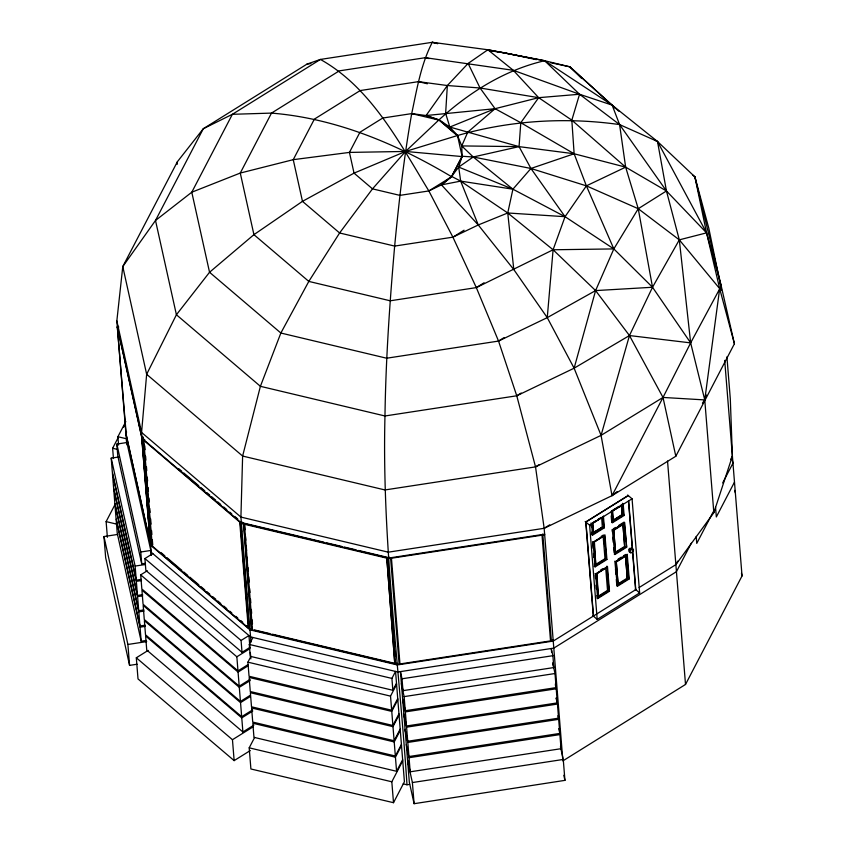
<?xml version="1.0" encoding="UTF-8"?>
<svg xmlns="http://www.w3.org/2000/svg" width="846" height="846" viewBox="0 0 846 846"><rect width="100%" height="100%" fill="white"/><g stroke="black" fill="none" stroke-linecap="round" stroke-linejoin="round"><path stroke-width="1.27" d="M601.665 517.583L592.454 523.325L601.665 517.583L602.352 527.079L593.205 532.716L592.454 523.325M603.177 536.375L593.966 542.117L603.177 536.375L604.975 558.698L595.764 564.441L593.966 542.117M605.725 568.089L596.515 573.831L605.725 568.089L607.523 590.413L598.312 596.155L596.515 573.831M622.096 514.78L621.408 505.274L612.197 511.016L612.948 520.417L622.159 514.675L621.408 505.274M622.92 524.076L624.655 546.495L622.92 524.076L613.71 529.818L615.507 552.131L613.71 529.818M625.469 555.79L627.267 578.104L625.469 555.79L616.258 561.533L618.056 583.846L616.258 561.533M721.543 289.945L708.789 228.156L694.894 176.846L657.501 141.483L612.144 105.126L544.644 60.722L487.867 49.766L468.113 63.439L447.354 85.531L445.631 113.364L449.818 127.048L457.517 135.529L461.747 145.924L462.138 156.573L451.637 176.74L441.453 184.872L428.848 190.942L399.883 195.373L372.504 188.859L354.04 173.134L349.44 152.407L359.952 132.24L382.741 118.038L411.706 113.607L426.088 115.532L439.053 119.794L449.818 127.048L519.063 146.633L574.138 153.771L625.649 167.148L666.447 190.963L706.558 232.862L721.226 286.011L734.413 343.762L675.817 456.248L612.018 495.661L544.158 528.306L388.282 552.174L240.92 517.086L141.568 432.443L116.843 320.92L122.776 266.575L177.374 161.745L203.294 128.729L306.971 64.116L320.401 59.432L432.306 42.3L487.867 49.766L544.644 60.722L569.876 66.834L618.817 111.228M177.174 164.346L177.374 161.745M617.094 491.6L612.018 495.661L601.072 435.362L574.117 368.2L547.256 317.641L553.094 249.771L565.043 216.692L586.384 185.856L625.649 167.148L619.589 124.584L612.144 105.126L579.542 94.255L513.311 70.313L425.358 57.687L339.246 70.874L271.492 113.1L232.375 114.305L203.294 128.729L155.505 220.468L122.776 266.575L146.654 374.292L141.568 432.443L151.423 554.881M125.917 433.691L150.641 545.215L249.993 629.858L397.356 664.945L397.44 663.412L397.493 663.994L272.454 634.225M437.403 43.516L432.306 42.3C420.843 64.486 416.877 89.433 411.706 113.607C403.923 157.472 398.921 201.76 394.659 246.08C389.72 302.604 385.797 359.233 384.972 415.978C381.8 539.325 399.026 661.91 406.989 784.771L409.591 784.369M734.413 343.762L719.682 288.645L706.558 232.862L657.501 141.483L619.589 124.584L579.542 94.255L544.644 60.722C504.713 69.964 469.044 92.426 439.053 119.794L457.517 135.529L462.138 156.573L405.551 151.445L349.44 152.407L293.245 159.672L240.275 173.049L191.788 192.211L155.505 220.468L176.412 314.754L260.399 386.315L384.972 415.978L516.758 395.791L574.117 368.2L595.595 290.59L613.826 248.914L638.244 208.719L666.447 190.963L657.501 141.483L655.343 140.373M601.072 435.362L629.456 335.555L652.52 287.259L679.306 239.852L666.447 190.963L619.589 124.584C565.583 116.938 509.927 120.439 457.517 135.529L405.551 151.445L354.04 173.134L302.477 201.348L253.927 234.659L209.544 272.264L176.412 314.754L146.654 374.292L242.622 456.057L384.962 489.95L535.529 466.886L601.072 435.362L663.01 397.44L690.653 342.884L721.226 286.011L694.894 176.846L692.874 175.164M702.434 403.098L704.76 399.915L690.653 342.884L652.52 287.259L595.595 290.59L547.256 317.641L513.808 269.578L478.265 224.962L441.453 184.872L451.605 176.412L458.691 167.085L462.106 156.246L473.231 156.986L530.939 168.47L586.384 185.856L638.244 208.719L679.306 239.852L719.682 288.645L704.76 399.915L713.834 512.687L675.869 564.642L639.111 587.547M706.378 394.997L704.76 399.915L663.01 397.44L629.456 335.555L595.595 290.59L553.094 249.771L507.748 212.981L460.658 181.118L451.605 176.412L462.106 156.246M713.834 512.687L732.393 456.121L730.299 398.783L726.926 356.822M562.664 758.27L544.158 528.306L535.529 466.886L516.758 395.791L498.537 341.075L476.319 287.608L452.906 237.166L428.848 190.942L451.637 176.74C396.615 143.894 335.936 118.313 271.492 113.1L240.275 173.049L253.927 234.659L308.811 281.411L390.218 300.795L476.319 287.608L553.094 249.771L613.826 248.914L565.043 216.692L512.909 189.197L473.231 156.986L461.747 145.924L467.732 132.188L495.069 108.69L538.659 97.671L579.542 94.255L571.822 120.164L574.138 153.771L586.384 185.856L613.826 248.914L652.52 287.259L638.244 208.719L625.649 167.148L571.822 120.164L538.659 97.671L513.311 70.313L487.867 49.766M612.018 495.661L663.01 397.44L675.817 456.248M118.028 326.112L117.361 327.381L126.287 435.003L150.176 542.73L151.423 542.529M118.577 445.038L117.901 436.726L125.811 421.562M113.449 458.521L112.624 448.264L118.102 437.763M123.569 427.262L124.785 424.925M126.53 431.83L126.16 434.4M107.379 537.284L106.12 521.612L115.236 504.11M241.85 522.088L241.396 522.955L142.043 438.313L117.319 326.789L118.567 326.598M240.285 522.564L248.787 628.282L251.664 629.678L243.616 523.082L241.893 522.669L241.438 523.547L240.285 522.564L241.269 521.94M394.796 663.761L386.738 557.165L394.796 663.761L252.457 629.868L244.409 523.272L323.912 542.201M251.664 629.678L243.616 523.082M396.499 683.293L392.861 690.283L250.247 656.327L249.295 644.462L252.933 637.472M397.726 698.574L391.666 710.217L249.052 676.261L247.91 662.164L250.945 656.337M392.861 690.283L391.91 678.418L395.547 671.428L404.42 781.736L393.506 802.695L250.902 768.982L249.2 747.832L254.667 737.352M387.077 558.223L390.619 558.36L399.122 664.078L397.303 664.364L395.59 663.951L387.531 557.355L387.849 561.268M243.162 523.96L241.438 523.547L242.379 522.342L241.396 522.955L388.748 558.043L389.202 557.176M389.255 557.757L388.8 558.635L388.557 557.154L388.6 557.736M395.59 663.951L396.044 663.074M391.666 710.217L390.524 696.121L396.594 684.477M391.761 711.391L249.147 677.435L250.279 691.531L392.893 725.487L391.761 711.391L397.821 699.748M392.893 725.487L398.963 713.844M392.988 726.661L250.374 692.705L251.505 706.801L394.12 740.758L392.988 726.661L399.058 715.018M394.12 740.758L400.19 729.115M394.215 741.931L251.6 707.975L252.732 722.072L395.346 756.028L394.215 741.931L400.285 730.288M395.346 756.028L401.416 744.385M395.442 757.202L252.827 723.245L253.959 737.342L396.573 771.298L395.442 757.202L401.512 745.559M396.573 771.298L402.643 759.655M393.506 802.695L391.814 781.789L402.738 760.829M675.869 564.642L677.688 561.141M730.574 459.621L732.393 456.121M691.267 543.217L676.44 571.685L553.802 648.121L397.916 671.999L250.564 636.911L151.212 552.258L126.488 440.734M722.664 482.939L732.964 463.174L732.107 459.325M713.136 511.957L696.766 543.386L696.205 536.427M734.487 482.104L716.329 516.959L715.557 507.304M562.876 760.892L685.514 684.456L742.037 575.946L724.694 360.396M602.352 527.079L593.205 532.716M457.549 135.857L439.085 120.121L426.088 115.532L447.354 85.531L480.042 87.995L538.659 97.671L520.798 122.723L519.063 146.633L530.939 168.47L565.043 216.692L507.748 212.981L478.265 224.962L452.906 237.166L394.659 246.08L339.606 232.978L302.477 201.348L293.245 159.672L314.363 119.127L360.185 90.564L418.432 81.65L447.354 85.531M249.993 629.858L250.765 629.064M439.053 119.794L405.551 151.445L372.504 188.859L339.606 232.978L308.811 281.411L280.861 333.028L260.399 386.315L242.622 456.057L240.92 517.086L250.987 642.156M629.995 549.424C628.123 551.169 629.17 547.214 630.312 548.62M478.265 224.962L460.658 181.118L458.691 167.085L473.231 156.986L519.063 146.633L461.747 145.924M452.906 237.166L464.084 230.197M142.043 438.313L143.027 437.699M152.322 539.78L152.745 544.993L151.751 545.617L143.249 439.888L144.232 439.275M249.242 627.214L248.248 627.827L152.291 546.072L143.778 440.343L144.772 439.73M476.319 287.608L484.102 282.765M249.919 647.412L242.019 652.329L145.861 570.416L144.909 558.55L152.809 553.622M428.848 190.942C399.746 143.154 371.024 87.667 320.401 59.432L232.375 114.305L191.788 192.211L209.544 272.264L280.861 333.028L386.643 358.218L498.537 341.075L504.11 337.607M247.857 664.734L237.98 670.889L141.832 588.964L140.7 574.868L147.278 570.764M248.248 627.827L239.746 522.109L240.729 521.485M516.758 395.791L521.21 393.02M250.3 750.55L234.141 760.617L138.014 678.936L136.312 657.786L148.156 650.405M242.019 652.329L241.068 640.464L248.957 635.547L250.014 648.586L236.848 656.792L237.98 670.889M535.529 466.886L538.881 464.803M250.183 679.317L239.207 686.159L238.075 672.062L247.952 665.908M250.31 695.275L240.444 701.429L239.302 687.333L250.279 680.501M252.637 709.868L241.67 716.699L240.539 702.603L250.405 696.448M544.158 528.306L549.731 524.827M253.863 725.138L242.897 731.97L241.766 717.873L252.732 711.042M234.141 760.617L232.46 739.711L252.922 726.957M628.197 495.502L585.749 521.961L593.332 616.089M628.049 495.756L585.929 522.003L593.49 615.983M592.655 522.754L595.88 520.734M598.037 519.391L601.263 517.382M618.86 506.416L611.32 511.121L612.261 522.86L624.105 515.478L623.164 503.73L621.006 505.073M632.068 498.802L639.639 592.919L597.191 619.378L589.62 525.25L632.068 498.802L627.626 495.016M612.197 511.016L621.376 505.823M612.948 520.417L622.159 514.675M593.744 533.033L596.969 531.024M599.127 529.681L603.431 526.995M612.409 521.4L618.87 517.371M621.017 516.028L623.174 514.685M603.42 516.039L604.361 527.788L592.517 535.169L591.989 534.714L603.833 527.333L602.987 516.895M611.732 522.416L623.576 515.024L622.624 503.285M601.168 536.396L603.325 535.053M613.371 528.792L615.528 527.449M618.754 525.429L624.137 522.077L626.664 547.203L614.809 554.585L612.293 529.459L612.504 532.06M595.066 566.883L593.088 542.223L604.932 534.831L606.92 559.502L595.066 566.883L594.326 563.838M612.832 529.913L624.676 522.532L626.664 547.203M614.175 530.051L622.889 524.615M615.507 552.131L624.718 546.389M594.135 566.09L596.293 564.747M598.45 563.404L605.979 558.709M616.036 552.449L624.644 547.076M594.537 566.429L606.381 559.047L604.499 535.677M614.281 554.13L626.125 546.749M600.491 570.13L602.648 568.787M618.077 559.164L621.313 557.154M623.46 555.811L625.617 554.468M597.625 598.608L595.637 573.937L607.481 566.556L609.469 591.227L597.625 598.608L596.885 595.552M615.38 561.628L627.224 554.246L629.213 578.918L617.369 586.299L614.852 561.173M616.723 561.765L625.437 556.33M618.056 583.846L627.267 578.104M598.841 596.472L602.077 594.452M604.224 593.109L608.538 590.423M617.506 584.829L623.967 580.811M626.125 579.468L628.282 578.125M597.086 598.154L608.94 590.772L606.952 566.101M616.829 585.844L628.673 578.463L626.801 555.092M397.356 664.945L553.231 641.078L635.78 589.63L628.62 500.737M574.117 368.2L629.456 335.555L690.653 342.884L679.306 239.852L706.558 232.862L694.894 176.846M498.537 341.075L547.256 317.641M595.764 564.441L594.431 542.36M598.312 596.155L596.98 574.074M449.818 127.048L495.069 108.69L520.798 122.723L574.138 153.771L530.939 168.47L512.909 189.197L507.748 212.981L513.808 269.578M143.059 437.403L141.8 437.594L150.302 543.322L150.599 544.623L151.794 544.19L150.641 545.215M441.453 184.872L460.658 181.118L512.909 189.197L458.691 167.085M551.581 652.065L551.296 648.512L552.882 655.692L553.834 667.557L402.971 690.664L402.019 678.788L400.433 671.608L409.327 782.159L414.096 803.7L564.938 780.361L563.256 759.454L560.454 746.775M306.971 64.116L310.884 63.513M118.62 327.18L117.361 327.381L118.546 327.656M150.176 542.73L141.663 437.001L142.921 436.811M141.8 437.594L142.086 438.905L143.344 438.704M145.491 563.299L141.726 563.87L117.795 455.941L116.843 444.065L126.879 442.532L127.069 444.901M141.409 579.373L136.259 580.166L112.338 472.237L111.207 458.141L118.926 456.956M137.105 664.226L129.575 665.379L105.665 557.683L103.963 536.544L117.763 534.429M150.302 543.322L151.561 543.132M141.726 563.87L140.774 552.004L150.81 550.46L151.191 555.209M136.259 580.166L135.127 566.069L145.427 564.494M142.636 594.653L137.496 595.436L136.354 581.339L141.504 580.557M388.748 558.043L544.634 534.175M143.873 609.924L138.723 610.706L137.591 596.61L142.731 595.827M552.65 639.639L553.189 640.485L551.37 640.771L542.857 535.042L544.676 534.767M145.1 625.194L139.95 625.977L138.818 611.88L143.968 611.098M146.326 640.464L141.176 641.247L140.045 627.15L145.195 626.368M129.575 665.379L127.894 644.472L146.707 641.596M402.019 678.788L552.882 655.692M554.997 673.522L556.129 687.618L405.266 710.714L404.134 696.618L554.997 673.522L552.872 663.941M556.224 688.792L557.355 702.889L406.492 725.995L405.361 711.898L556.224 688.792L555.431 685.197M407.719 741.265L406.588 727.169L557.451 704.062L558.582 718.159L407.719 741.265L405.065 729.294M558.677 719.333L559.819 733.429L408.956 756.536L407.814 742.439L558.677 719.333L557.884 715.748M410.183 771.806L409.052 757.709L559.904 734.603L561.046 748.699L410.183 771.806L407.529 759.835M414.096 803.7L412.393 782.55L563.256 759.454M426.088 115.532L495.069 108.69L480.042 87.995L468.113 63.439M489.792 50.792L492.404 51.141M495.026 51.49L504.184 52.727L536.385 59.643M550.556 62.689L569.876 66.834L615.444 108.299M425.358 57.687L429.165 58.596M418.432 81.65L427.389 83.786M411.706 113.607L439.085 120.121M117.319 326.789L118.503 327.074M117.901 436.726L126.213 438.704M112.624 448.264L117.499 449.427M326.471 542.815L341.858 546.474M344.428 547.087L355.965 549.837M358.535 550.45L385.459 556.858M243.955 524.15L386.284 558.032M106.12 521.612L117.256 524.266M254.593 629.974L269.906 633.622M249.295 644.462L391.91 678.418M247.91 662.164L390.524 696.121M403.151 783.851L406.989 784.771M249.2 747.832L391.814 781.789M432.306 42.3L437.678 43.664M623.576 515.024L624.105 515.478M603.833 527.333L604.361 527.788M585.178 521.464L589.62 525.25M592.549 541.768L593.088 542.223M606.381 559.047L606.92 559.502M628.673 578.463L629.213 578.918M635.198 589.133L639.639 592.919M595.108 573.482L595.637 573.937M608.94 590.772L609.469 591.227M592.75 615.592L597.191 619.378M178.76 468.684L181.753 471.243M183.751 472.946L198.747 485.72M200.745 487.423L204.743 490.828M206.741 492.531L209.745 495.09M211.743 496.792L215.741 500.198M217.739 501.9L220.743 504.459M223.735 507.008L226.739 509.567M229.742 512.126L231.741 513.829M234.733 516.377L237.737 518.936M142.086 438.905L143.249 439.888M143.778 440.343L239.746 522.109M160.835 552.438L164.833 555.843M166.831 557.546L181.816 570.32M183.815 572.023L187.812 575.428M189.811 577.131L198.81 584.798M200.809 586.5L204.806 589.905M206.805 591.608L209.797 594.156M212.79 596.716L215.793 599.264M217.792 600.967L220.785 603.526M223.788 606.074L226.781 608.634M229.784 611.182L231.783 612.885M235.78 616.29L237.779 617.992M240.772 620.552L242.77 622.254M246.768 625.659L248.766 627.362M150.599 544.623L151.751 545.617M144.909 558.55L241.068 640.464M140.7 574.868L236.848 656.792M238.075 672.062L141.927 590.138L143.059 604.234L239.207 686.159M239.302 687.333L143.154 605.408L144.285 619.505L240.444 701.429M240.539 702.603L144.38 620.678L145.512 634.775L241.67 716.699M241.766 717.873L145.607 635.959L146.749 650.056L242.897 731.97M136.312 657.786L232.46 739.711M569.876 66.834L581.678 78.509M552.702 640.232L553.231 641.078M720.221 283.611L721.226 286.011L721.363 289.924M734.793 490.373L735.354 492.901M741.466 573.377L742.037 575.946M542.667 534.143L542.857 535.042M552.776 662.767L553.57 666.362M555.336 684.023L556.129 687.618M556.298 698.098L557.355 702.889M556.129 698.077L556.657 700.467M558.751 728.639L559.819 733.429M560.517 746.309L561.046 748.699M563.817 775.285L564.938 780.361M401.385 683.483L402.971 690.664M401.48 684.657L404.134 696.618M402.611 698.754L405.266 710.714M402.707 699.928L405.361 711.898M403.838 714.024L406.492 725.995M403.933 715.198L406.588 727.169M405.16 730.468L407.814 742.439M406.302 744.565L409.052 757.709M407.624 761.009L412.393 782.55M117.784 329.274L141.663 437.001M116.843 444.065L140.774 552.004M111.207 458.141L135.127 566.069M136.354 581.339L112.433 473.411L113.565 487.508L137.496 595.436M137.591 596.61L113.66 488.681L114.792 502.778L138.723 610.706M138.818 611.88L114.887 503.952L116.018 518.048L139.95 625.977M140.045 627.15L116.114 519.222L117.256 533.318L141.176 641.247M103.963 536.544L127.894 644.472M667.536 461.049L685.514 684.456M628.472 500.98L635.61 589.736M622.339 504.248L622.751 509.461M623.946 524.33L624.369 529.522M624.782 534.714L625.31 541.207M626.505 556.055L627.023 562.537M627.341 566.439L627.859 572.932M623.523 525.176L623.735 527.777M624.359 535.56L624.57 538.162M612.663 511.259L613.382 520.216M611.203 515.88L611.626 521.104M612.927 537.252L613.339 542.445M613.762 547.637L614.175 552.829M615.476 568.967L615.888 574.159M616.311 579.351L616.723 584.544M602.796 519.158L603.219 524.383M604.414 539.23L604.943 545.723M605.355 550.915L605.884 557.408M606.973 570.955L607.491 577.448M607.809 581.339L608.327 587.833M604.097 541.377L604.298 543.978M592.919 523.558L593.638 532.515M591.576 523.42L592.517 535.169M591.037 522.965L591.354 526.889M591.777 532.102L591.989 534.714M592.655 543.058L593.078 548.261M593.49 553.453L593.807 557.345M595.214 574.783L595.521 578.675M596.049 585.168L596.356 589.059M388.377 567.793L388.684 571.706M389.213 578.241L389.636 583.454M390.059 588.679L390.471 593.903M390.894 599.116L391.317 604.34M391.73 609.564L392.153 614.788M392.576 620.002L392.999 625.226M393.411 630.45L393.834 635.663M394.363 642.188L394.68 646.111M395.093 651.325L395.516 656.549M244.515 524.573L244.928 529.797M245.456 536.322L245.774 540.234M246.186 545.458L246.609 550.683M247.138 557.207L247.455 561.12M247.973 567.645L248.29 571.568M248.713 576.782L249.126 582.006M249.655 588.53L249.972 592.454M250.501 598.979L250.807 602.891M251.336 609.416L251.653 613.329M252.171 619.864L252.489 623.777M241.258 528.02L241.575 531.933M241.998 537.157L242.411 542.371M242.939 548.895L243.257 552.819M243.775 559.343L244.092 563.256M244.515 568.48L244.938 573.704M245.456 580.229L245.774 584.142M246.302 590.667L246.62 594.579M247.138 601.115L247.455 605.027M247.984 611.552L248.29 615.465M248.819 621.99L249.136 625.913M250.321 652.435L250.839 658.844M144.761 445.8L145.078 449.712M145.597 456.237L145.914 460.161M146.443 466.685L146.749 470.598M147.278 477.123L147.595 481.036M148.124 487.571L148.431 491.484M148.959 498.008L149.277 501.921M149.795 508.446L150.112 512.369M150.641 518.894L151.064 524.118M151.582 530.643L151.899 534.556M116.843 320.92L126.699 443.357M629.868 551.899A2.274 1.28 -49.6 0 1 629.646 549.181A2.274 1.28 -49.6 0 1 632.406 548.895M542.022 535.169L391.455 558.233L399.957 663.951L550.535 640.898L542.022 535.169M630.936 552.808A2.274 1.28 -49.6 0 0 633.474 549.805A2.274 1.28 -49.6 0 0 630.714 550.09A2.274 1.28 -49.6 0 0 630.936 552.808"/></g></svg>
